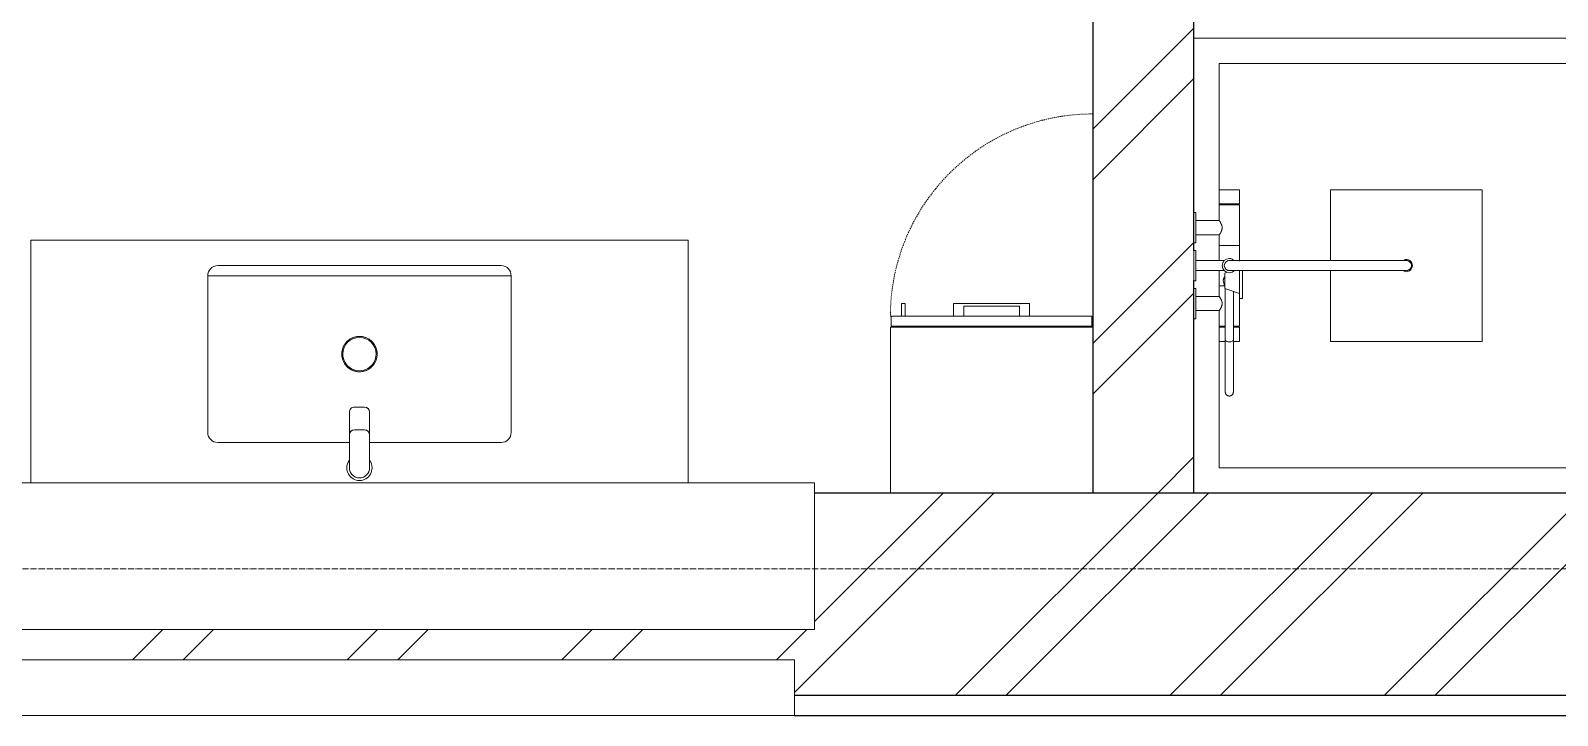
# Model space of a CAD drawing. Header units: millimetres. Extents: x -5016 to 23572, y 233981 to 377995.
# Drawn here: x 13500 to 16519, y 306010 to 307365 of the extents above; entities that cross this region are included whole.
import ezdxf

# ---------------------------------------------------------------- set-up
doc = ezdxf.new("R2010")
doc.units = ezdxf.units.MM
doc.linetypes.add('Осевая 12-2-2', pattern=[16, 12, -2, 0, -2])
doc.linetypes.add('Сверху', pattern=[3.96875, 2.38125, -1.5875])
for name, color, linetype, lineweight in [('A-GLAZ', 8, 'Continuous', 13), ('A-WALL', 8, 'Continuous', 13), ('A-WALL-PATT', 8, 'Continuous', 13), ('I-FURN', 9, 'Continuous', 13), ('P-SANR-FIXT', 9, 'Continuous', 13), ('S-GRID', 8, 'Continuous', 13), ('АР_подложка', 8, 'Continuous', 13)]:
    doc.layers.add(name, color=color, linetype=linetype, lineweight=lineweight)
pattern_1 = [(45, (0, 0), (-212.132, 212.132), []), (45, (0, 100), (-212.132, 212.132), [])]

# ---------------------------------------------------------------- blocks, each defined once
blk = doc.blocks.new('INT 04 Душевая кабина - INT 04 Душевая кабина-1564509-Этаж 2 - План кровли')
at = {"layer": 'P-SANR-FIXT'}
for p, q in [((1600, 400), (-400, 400)), ((-400, 400), (-400, -400)), ((1600, 150), (1600, 400)), ((-354.7, 354.7), (-365, 365)), ((-305.3, 354.7), (-295, 365)), ((-354.7, 305.3), (-365, 295)), ((-305.3, 305.3), (-295, 295)), ((1600, 120), (1600, 122)), ((1600, -122), (1600, -120)), ((1600, -400), (1600, -150)), ((-400, -400), (1600, -400)), ((1650, -450), (-450, -450))]:
    blk.add_line(p, q, dxfattribs=at)
at = {"layer": 'P-SANR-FIXT', "flags": 128}
for points in [[(-295, 330), (-295, 331.4), (-295.1, 332.8), (-295.3, 334.2), (-295.4, 335.6), (-295.7, 337), (-296, 338.3), (-296.4, 339.7), (-296.8, 341), (-297.2, 342.3), (-297.8, 343.6), (-298.3, 344.9), (-299, 346.2), (-299.6, 347.4), (-300.3, 348.6), (-301.1, 349.8), (-301.9, 350.9), (-302.8, 352), (-303.7, 353.1), (-304.6, 354.1), (-305.6, 355.1), (-306.6, 356.1), (-307.7, 357), (-308.8, 357.8), (-309.9, 358.7), (-311.1, 359.5), (-312.3, 360.2), (-313.5, 360.9), (-314.8, 361.5), (-316, 362.1), (-317.3, 362.6), (-318.6, 363.1), (-320, 363.5), (-321.3, 363.9), (-322.7, 364.2), (-324.1, 364.5), (-325.4, 364.7), (-326.8, 364.9), (-328.2, 365), (-329.6, 365), (-331, 365), (-332.4, 364.9), (-333.8, 364.8), (-335.2, 364.6), (-336.6, 364.4), (-338, 364.1), (-339.3, 363.7), (-340.7, 363.3), (-342, 362.9), (-343.3, 362.4), (-344.6, 361.8), (-345.8, 361.2), (-347.1, 360.6), (-348.3, 359.9), (-349.4, 359.1), (-350.6, 358.3), (-351.7, 357.5), (-352.8, 356.6), (-353.8, 355.6), (-354.8, 354.7), (-355.8, 353.6), (-356.7, 352.6), (-357.6, 351.5), (-358.5, 350.4), (-359.2, 349.2), (-360, 348), (-360.7, 346.8), (-361.3, 345.6), (-361.9, 344.3), (-362.5, 343), (-363, 341.7), (-363.4, 340.4), (-363.8, 339.1), (-364.1, 337.7), (-364.4, 336.3), (-364.6, 334.9), (-364.8, 333.5), (-364.9, 332.2), (-365, 330.8), (-365, 330)], [(-365, 330), (-365, 328.6), (-364.9, 327.2), (-364.7, 325.8), (-364.6, 324.4), (-364.3, 323), (-364, 321.7), (-363.6, 320.3), (-363.2, 319), (-362.8, 317.7), (-362.2, 316.4), (-361.7, 315.1), (-361, 313.8), (-360.4, 312.6), (-359.7, 311.4), (-358.9, 310.2), (-358.1, 309.1), (-357.2, 308), (-356.3, 306.9), (-355.4, 305.9), (-354.4, 304.9), (-353.4, 303.9), (-352.3, 303), (-351.2, 302.2), (-350.1, 301.3), (-348.9, 300.5), (-347.7, 299.8), (-346.5, 299.1), (-345.2, 298.5), (-344, 297.9), (-342.7, 297.4), (-341.4, 296.9), (-340, 296.5), (-338.7, 296.1), (-337.3, 295.8), (-335.9, 295.5), (-334.6, 295.3), (-333.2, 295.1), (-331.8, 295), (-330.4, 295), (-329, 295), (-327.6, 295.1), (-326.2, 295.2), (-324.8, 295.4), (-323.4, 295.6), (-322, 295.9), (-320.7, 296.3), (-319.3, 296.7), (-318, 297.1), (-316.7, 297.6), (-315.4, 298.2), (-314.2, 298.8), (-312.9, 299.4), (-311.7, 300.1), (-310.6, 300.9), (-309.4, 301.7), (-308.3, 302.5), (-307.2, 303.4), (-306.2, 304.4), (-305.2, 305.3), (-304.2, 306.4), (-303.3, 307.4), (-302.4, 308.5), (-301.5, 309.6), (-300.8, 310.8), (-300, 312), (-299.3, 313.2), (-298.7, 314.4), (-298.1, 315.7), (-297.5, 317), (-297, 318.3), (-296.6, 319.6), (-296.2, 320.9), (-295.9, 322.3), (-295.6, 323.7), (-295.4, 325.1), (-295.2, 326.5), (-295.1, 327.8), (-295, 329.2), (-295, 330)]]:
    blk.add_lwpolyline(points, dxfattribs=at)
at = {"layer": 'P-SANR-FIXT'}
for radius, start, end in [(35, 0, 180), (33, 0, 180), (35, 180, 0), (33, 180, 0)]:
    blk.add_arc((-330, 330), radius, start, end, dxfattribs=at)
blk = doc.blocks.new('INT 04 Душевая система наружного монтажа - INT 04 Душевая система наружного монтажа-1628400-Этаж 2 - План кровли')
at = {"layer": 'P-SANR-FIXT'}
for p, q in [((150, 570), (-150, 570)), ((-150, 570), (-150, 270)), ((150, 270), (150, 570)), ((-10, 360), (-10, 130)), ((10, 130), (10, 360)), ((-150, 270), (-9.7, 270)), ((9.7, 270), (150, 270)), ((9.3, 96), (61, 96)), ((65, 96), (61, 96)), ((65, 96), (63, 96)), ((65, 90), (65, 96)), ((-122, 90), (-150, 90)), ((-150, 90), (-150, 70)), ((-150, 70), (-150, 50)), ((-122, 90), (-122, 70)), ((-120, 88), (-122, 88)), ((-122, 70), (-122, 50)), ((-40.6, 90), (-120, 90)), ((-120, 90), (-120, 70)), ((-120, 70), (-120, 50)), ((-9, 90), (-40, 90)), ((-40, 90), (-40, 70)), ((-40, 70), (-40, 50)), ((61, 90), (9.5, 90)), ((13.3, 66), (15, 61.2)), ((15, 61.2), (45, 61.2)), ((45, 61.2), (55, 90)), ((61, 90), (65, 90)), ((63, 90), (65, 90)), ((120, 90), (63, 90)), ((120, 90), (120, 78.4)), ((122, 88), (120, 88)), ((120, 61.6), (120, 50)), ((150, 90), (122, 90)), ((122, 90), (122, 78.4)), ((122, 61.6), (122, 50)), ((150, 78.6), (150, 90)), ((150, 50), (150, 61.4)), ((-150, 50), (-122, 50)), ((-122, 52), (-120, 52)), ((-120, 50), (-89, 50)), ((-89, 50), (-89, 4)), ((-61, 50), (-40.6, 50)), ((-61, 4), (-61, 50)), ((-40, 50), (-9.9, 50)), ((-10, 60.2), (-10, 4)), ((9.9, 50), (40, 50)), ((10, 4), (10, 60.2)), ((36.6, 60), (40, 60)), ((40, 60), (36.6, 60)), ((40, 60), (40, 57.8)), ((40, 60), (40, 50)), ((40, 50), (61, 50)), ((61, 50), (61, 4)), ((89, 50), (120, 50)), ((89, 4), (89, 50)), ((120, 52), (122, 52)), ((122, 50), (150, 50)), ((-105, 4), (-105, 0)), ((-45, 4), (-105, 4)), ((-104, 4), (-105, 4)), ((-45, 4), (-46, 4)), ((-45, 0), (-45, 4)), ((-30, 4), (-30, 0)), ((30, 4), (-30, 4)), ((-29, 4), (-30, 4)), ((-30, 0), (-29, 0)), ((-30, 0), (30, 0)), ((30, 4), (29, 4)), ((29, 0), (30, 0)), ((30, 0), (30, 4)), ((45, 4), (45, 0)), ((105, 4), (45, 4)), ((46, 4), (45, 4)), ((105, 4), (104, 4)), ((105, 0), (105, 4))]:
    blk.add_line(p, q, dxfattribs=at)
at = {"layer": 'P-SANR-FIXT', "flags": 128}
for points in [[(-10, 420), (-10, 420), (-10, 419.8), (-10, 419.6), (-10, 419.2), (-10, 418.8), (-10, 418.3), (-10, 417.7), (-10, 417), (-10, 416.2), (-10, 415.3), (-10, 414.3), (-10, 413.2), (-10, 412.1), (-10, 410.8), (-10, 409.5), (-10, 408.1), (-10, 406.7), (-10, 405.1), (-10, 403.5), (-10, 401.8), (-10, 400), (-10, 398.2), (-10, 396.3), (-10, 394.4), (-10, 392.4), (-10, 390.4), (-10, 388.3), (-10, 386.1), (-10, 384), (-10, 381.7), (-10, 379.5), (-10, 377.2), (-10, 374.9), (-10, 372.6), (-10, 370.2), (-10, 367.8), (-10, 365.4), (-10, 363), (-10, 360.6), (-10, 360)], [(10, 360), (10, 362.4), (10, 364.8), (10, 367.2), (10, 369.6), (10, 371.9), (10, 374.3), (10, 376.6), (10, 378.9), (10, 381.1), (10, 383.4), (10, 385.6), (10, 387.7), (10, 389.8), (10, 391.9), (10, 393.9), (10, 395.8), (10, 397.7), (10, 399.6), (10, 401.3), (10, 403), (10, 404.7), (10, 406.2), (10, 407.7), (10, 409.2), (10, 410.5), (10, 411.7), (10, 412.9), (10, 414), (10, 415), (10, 415.9), (10, 416.7), (10, 417.5), (10, 418.1), (10, 418.7), (10, 419.1), (10, 419.5), (10, 419.8), (10, 419.9), (10, 420), (10, 420)], [(-10, 130), (-10, 127.6), (-10, 125.2), (-10, 122.8), (-10, 120.4), (-10, 118.1), (-10, 115.7), (-10, 113.4), (-10, 111.1), (-10, 108.9), (-10, 106.6), (-10, 104.4), (-10, 102.3), (-10, 100.2), (-10, 98.1), (-10, 96.1), (-10, 94.2), (-10, 92.3), (-10, 90.4), (-10, 88.7), (-10, 87), (-10, 85.3), (-10, 83.8), (-10, 82.3), (-10, 80.8), (-10, 79.5), (-10, 78.3), (-10, 77.1), (-10, 76), (-10, 75), (-10, 74.1), (-10, 73.3), (-10, 72.5), (-10, 71.9), (-10, 71.3), (-10, 70.9), (-10, 70.5), (-10, 70.2), (-10, 70.1), (-10, 70), (-10, 70)], [(10, 70), (10, 70), (10, 70.2), (10, 70.4), (10, 70.8), (10, 71.2), (10, 71.7), (10, 72.3), (10, 73), (10, 73.8), (10, 74.7), (10, 75.7), (10, 76.8), (10, 77.9), (10, 79.2), (10, 80.5), (10, 81.9), (10, 83.3), (10, 84.9), (10, 86.5), (10, 88.2), (10, 90), (10, 91.8), (10, 93.7), (10, 95.6), (10, 97.6), (10, 99.6), (10, 101.7), (10, 103.9), (10, 106), (10, 108.3), (10, 110.5), (10, 112.8), (10, 115.1), (10, 117.4), (10, 119.8), (10, 122.2), (10, 124.6), (10, 127), (10, 129.4), (10, 130)], [(147, 62), (139.3, 62), (131.8, 62), (124.5, 62), (117.4, 62), (110.5, 62), (103.8, 62), (97.4, 62), (91.2, 62), (85.3, 62), (79.6, 62), (74.2, 62), (69, 62), (64.2, 62), (59.6, 62), (55.4, 62), (51.4, 62), (47.8, 62), (45.3, 62)], [(50.9, 78), (54.8, 78), (59, 78), (63.5, 78), (68.3, 78), (73.3, 78), (78.7, 78), (84.4, 78), (90.3, 78), (96.4, 78), (102.8, 78), (109.5, 78), (116.3, 78), (123.4, 78), (130.7, 78), (138.1, 78), (145.8, 78), (147, 78)], [(250, 78), (249.8, 78), (249.3, 78), (248.4, 78), (247.2, 78), (245.6, 78), (243.7, 78), (241.4, 78), (238.8, 78), (235.9, 78), (232.7, 78), (229.1, 78), (225.2, 78), (220.9, 78), (216.4, 78), (211.6, 78), (206.5, 78), (201.1, 78), (195.5, 78), (189.5, 78), (183.3, 78), (176.9, 78), (170.3, 78), (163.4, 78), (156.3, 78), (149, 78), (147, 78)], [(147, 62), (154.3, 62), (161.5, 62), (168.4, 62), (175.2, 62), (181.6, 62), (187.9, 62), (193.9, 62), (199.6, 62), (205.1, 62), (210.3, 62), (215.2, 62), (219.8, 62), (224.1, 62), (228.1, 62), (231.7, 62), (235.1, 62), (238.1, 62), (240.8, 62), (243.1, 62), (245.1, 62), (246.8, 62), (248.1, 62), (249.1, 62), (249.7, 62), (250, 62), (250, 62)], [(245.7, 78), (246.9, 78), (247.9, 78), (248.7, 78), (249.4, 78), (249.8, 78), (250, 78), (250, 78)], [(250, 62), (249.9, 62), (249.6, 62), (249.1, 62), (248.4, 62), (247.5, 62), (246.4, 62)], [(250, 78), (250.3, 78), (250.6, 78), (251, 77.9), (251.3, 77.9), (251.6, 77.8), (251.9, 77.8), (252.2, 77.7), (252.5, 77.6), (252.8, 77.5), (253.1, 77.4), (253.4, 77.2), (253.7, 77.1), (254, 76.9), (254.2, 76.8), (254.5, 76.6), (254.8, 76.4), (255, 76.2), (255.3, 76), (255.5, 75.8), (255.7, 75.6), (256, 75.3), (256.2, 75.1), (256.4, 74.8), (256.6, 74.6), (256.7, 74.3), (256.9, 74), (257.1, 73.8), (257.2, 73.5), (257.3, 73.2), (257.5, 72.9), (257.6, 72.6), (257.7, 72.3), (257.7, 72), (257.8, 71.7), (257.9, 71.4), (257.9, 71), (258, 70.7), (258, 70.4), (258, 70.1), (258, 69.8), (258, 69.4), (258, 69.1), (257.9, 68.8), (257.9, 68.5), (257.8, 68.2), (257.7, 67.9), (257.6, 67.6), (257.5, 67.3), (257.4, 67), (257.3, 66.7), (257.1, 66.4), (257, 66.1), (256.8, 65.8), (256.7, 65.6), (256.5, 65.3), (256.3, 65), (256.1, 64.8), (255.9, 64.6), (255.6, 64.3), (255.4, 64.1), (255.2, 63.9), (254.9, 63.7), (254.7, 63.5), (254.4, 63.3), (254.1, 63.1), (253.8, 63), (253.6, 62.8), (253.3, 62.7), (253, 62.6), (252.7, 62.5), (252.4, 62.4), (252.1, 62.3), (251.8, 62.2), (251.4, 62.1), (251.1, 62.1), (250.8, 62), (250.5, 62), (250.2, 62), (250, 62)]]:
    blk.add_lwpolyline(points, dxfattribs=at)
at = {"layer": 'P-SANR-FIXT'}
for centre, radius, start, end in [((0, 420), 12, 90, 200.6681), ((0, 420), 10, 0, 180), ((0, 420), 10, 135, 180), ((0, 420), 10, 90, 105), ((0, 420), 12, 331.215, 90), ((0, 420), 10, 75, 90), ((0, 420), 10, 0, 45), ((0, 70), 14, 135, 180), ((0, 70), 14, 180, 360), ((0, 70), 10, 180, 360), ((0, 70), 10, 180, 225), ((0, 70), 10, 330, 25.92), ((0, 70), 14, 360, 45), ((30, 70), 12, 227.5246, 270), ((30, 70), 12, 270, 312.4754), ((250, 70), 8, 270, 90), ((0, 70), 10, 255, 270), ((0, 70), 10, 270, 285)]:
    blk.add_arc(centre, radius, start, end, dxfattribs=at)
for points, knots in [([(147, 62), (147.4, 62), (148.4, 62.3), (149.6, 63.7), (150.5, 65.9), (151, 68.6), (151, 71.4), (150.4, 74.5), (149.1, 77.3), (147.7, 78), (147, 78)], [0, 0, 0, 0, 0.111111, 0.222222, 0.333333, 0.444444, 0.555556, 0.666667, 0.833333, 1, 1, 1, 1]), ([(-89, 50), (-89, 50), (-88.8, 50.1), (-88.2, 50.6), (-87.1, 51.3), (-85.7, 52.2), (-84.3, 53), (-83.1, 53.6), (-82.2, 54), (-81.5, 54.3), (-80.8, 54.6), (-79.5, 55.1), (-78.1, 55.4), (-76.9, 55.6), (-76.1, 55.7), (-75, 55.7), (-73.7, 55.7), (-72.5, 55.5), (-71.3, 55.3), (-70.1, 54.9), (-69.2, 54.6), (-68.5, 54.3), (-67.8, 54), (-66.9, 53.6), (-65.7, 53), (-64.3, 52.2), (-62.9, 51.3), (-61.8, 50.6), (-61.2, 50.1), (-61, 50), (-61, 50)], [0, 0, 0, 0, 0.055556, 0.111111, 0.166667, 0.222222, 0.277778, 0.305556, 0.333333, 0.347222, 0.361111, 0.388889, 0.444444, 0.458333, 0.472222, 0.5, 0.527778, 0.555556, 0.583333, 0.611111, 0.638889, 0.652778, 0.666667, 0.694444, 0.722222, 0.777778, 0.833333, 0.888889, 0.944444, 1, 1, 1, 1]), ([(-5.1, 57), (-5.3, 57), (-5.6, 57.2), (-6.1, 57.4), (-6.4, 57.5), (-6.4, 57.6)], [0.66666667, 0.66666667, 0.66666667, 0.66666667, 0.6875, 0.70833333, 0.72064687, 0.72064687, 0.72064687, 0.72064687]), ([(6.5, 57.6), (6.3, 57.5), (5.9, 57.3), (5.5, 57.1), (5.2, 57), (5.1, 57)], [0.27777778, 0.27777778, 0.27777778, 0.27777778, 0.30555556, 0.31944444, 0.33333333, 0.33333333, 0.33333333, 0.33333333]), ([(9.4, 59.6), (9.3, 59.6), (9.2, 59.5), (9, 59.3), (8.6, 59), (8.3, 58.7), (8, 58.5), (7.8, 58.4), (7.7, 58.3), (7.7, 58.3)], [0.1111111, 0.1111111, 0.1111111, 0.1111111, 0.125, 0.1388889, 0.1666667, 0.1944444, 0.2083333, 0.2152778, 0.2222222, 0.2222222, 0.2222222, 0.2222222]), ([(29.8, 58), (29.3, 58), (28.3, 58.1), (27.1, 58.3), (26.2, 58.6), (25.3, 58.9), (24.7, 59.2), (24.3, 59.5)], [0.2777778, 0.2777778, 0.2777778, 0.2777778, 0.3333333, 0.3888889, 0.4166667, 0.4444444, 0.4982305, 0.4982305, 0.4982305, 0.4982305]), ([(61, 50), (61, 50), (61.2, 50.1), (61.8, 50.6), (62.9, 51.3), (64.3, 52.2), (65.7, 53), (66.9, 53.6), (67.8, 54), (68.5, 54.3), (69.2, 54.6), (70.5, 55.1), (71.9, 55.4), (73.1, 55.6), (73.9, 55.7), (75, 55.7), (76.3, 55.7), (77.5, 55.5), (78.7, 55.3), (79.9, 54.9), (80.8, 54.6), (81.5, 54.3), (82.2, 54), (83.1, 53.6), (84.3, 53), (85.7, 52.2), (87.1, 51.3), (88.2, 50.6), (88.8, 50.1), (89, 50), (89, 50)], [0, 0, 0, 0, 0.055556, 0.111111, 0.166667, 0.222222, 0.277778, 0.305556, 0.333333, 0.347222, 0.361111, 0.388889, 0.444444, 0.458333, 0.472222, 0.5, 0.527778, 0.555556, 0.583333, 0.611111, 0.638889, 0.652778, 0.666667, 0.694444, 0.722222, 0.777778, 0.833333, 0.888889, 0.944444, 1, 1, 1, 1])]:
    blk.add_open_spline(points, degree=3, knots=knots, dxfattribs=at)
for points in [[(28.3, 58.1), (28.8, 58.1), (29.3, 58), (29.8, 58)], [(34.1, 58.7), (35, 59), (35.8, 59.4), (36.6, 60)], [(36.6, 60), (35.8, 59.4), (35, 59), (34.1, 58.7)]]:
    blk.add_open_spline(points, degree=3, dxfattribs=at)
blk = doc.blocks.new('INT 16 Тумба с раковиной - INT 16 Тумба с раковиной 2-1628287-Этаж 2 - План кровли')
at = {"layer": 'I-FURN'}
blk.add_line((-800, -180), (-200, -180), dxfattribs=at)
blk = doc.blocks.new('INT 16 Смеситель - INT 16 Смеситель-1566569-Этаж 2 - План кровли')
at = {"layer": 'P-SANR-FIXT'}
for p, q in [((-20, 0), (-20, -65)), ((20, -65), (20, 0)), ((-20, -65), (-20, -110)), ((-10, -75), (10, -75)), ((20, -110), (20, -65)), ((-10, -120), (10, -120))]:
    blk.add_line(p, q, dxfattribs=at)
for centre, radius, start, end in [((0, 0), 25, 360, 180), ((0, 0), 25, 180, 216.232), ((0, 0), 20, 90, 180), ((0, 0), 20, 143.7312, 165), ((0, 0), 20, 143.7312, 165), ((0, 0), 20, 90, 113.3697), ((0, 0), 20, 66.6303, 113.3697), ((0, 0), 20, 360, 90), ((0, 0), 20, 66.6303, 90), ((0, 0), 20, 30, 50.4689), ((0, 0), 20, 30, 50.4689), ((0, 0), 25, 323.768, 360), ((-10, -65), 10, 180, 270), ((-10, -65), 10, 180, 255), ((10, -65), 10, 270, 360), ((10, -65), 10, 285, 330), ((-10, -110), 10, 180, 270), ((-10, -110), 10, 180, 255), ((10, -110), 10, 270, 0), ((10, -110), 10, 315, 0)]:
    blk.add_arc(centre, radius, start, end, dxfattribs=at)
blk = doc.blocks.new('INT 16 Раковина - INT 16 Раковина-V2-Этаж 2 - План кровли')
at = {"layer": 'P-SANR-FIXT'}
for p, q in [((-650, -225), (-650, 255)), ((650, 255), (650, -225)), ((-300, 155), (-300, -155)), ((-20, 175), (-280, 175)), ((280, 175), (20, 175)), ((300, -155), (300, 155)), ((-280, -175), (280, -175)), ((650, -225), (-650, -225))]:
    blk.add_line(p, q, dxfattribs=at)
at = {"layer": 'P-SANR-FIXT', "flags": 128}
for points in [[(35, 0), (35, 1.4), (34.9, 2.8), (34.7, 4.2), (34.6, 5.6), (34.3, 7), (34, 8.3), (33.6, 9.7), (33.2, 11), (32.8, 12.3), (32.2, 13.6), (31.7, 14.9), (31, 16.2), (30.4, 17.4), (29.7, 18.6), (28.9, 19.8), (28.1, 20.9), (27.2, 22), (26.3, 23.1), (25.4, 24.1), (24.4, 25.1), (23.4, 26.1), (22.3, 27), (21.2, 27.8), (20.1, 28.7), (18.9, 29.5), (17.7, 30.2), (16.5, 30.9), (15.2, 31.5), (14, 32.1), (12.7, 32.6), (11.4, 33.1), (10, 33.5), (8.7, 33.9), (7.3, 34.2), (5.9, 34.5), (4.6, 34.7), (3.2, 34.9), (1.8, 35), (0.4, 35), (-1, 35), (-2.4, 34.9), (-3.8, 34.8), (-5.2, 34.6), (-6.6, 34.4), (-8, 34.1), (-9.3, 33.7), (-10.7, 33.3), (-12, 32.9), (-13.3, 32.4), (-14.6, 31.8), (-15.8, 31.2), (-17.1, 30.6), (-18.3, 29.9), (-19.4, 29.1), (-20.6, 28.3), (-21.7, 27.5), (-22.8, 26.6), (-23.8, 25.6), (-24.8, 24.7), (-25.8, 23.6), (-26.7, 22.6), (-27.6, 21.5), (-28.5, 20.4), (-29.2, 19.2), (-30, 18), (-30.7, 16.8), (-31.3, 15.6), (-31.9, 14.3), (-32.5, 13), (-33, 11.7), (-33.4, 10.4), (-33.8, 9.1), (-34.1, 7.7), (-34.4, 6.3), (-34.6, 4.9), (-34.8, 3.5), (-34.9, 2.2), (-35, 0.8), (-35, 0)], [(-35, 0), (-35, -1.4), (-34.9, -2.8), (-34.7, -4.2), (-34.6, -5.6), (-34.3, -7), (-34, -8.3), (-33.6, -9.7), (-33.2, -11), (-32.8, -12.3), (-32.2, -13.6), (-31.7, -14.9), (-31, -16.2), (-30.4, -17.4), (-29.7, -18.6), (-28.9, -19.8), (-28.1, -20.9), (-27.2, -22), (-26.3, -23.1), (-25.4, -24.1), (-24.4, -25.1), (-23.4, -26.1), (-22.3, -27), (-21.2, -27.8), (-20.1, -28.7), (-18.9, -29.5), (-17.7, -30.2), (-16.5, -30.9), (-15.2, -31.5), (-14, -32.1), (-12.7, -32.6), (-11.4, -33.1), (-10, -33.5), (-8.7, -33.9), (-7.3, -34.2), (-5.9, -34.5), (-4.6, -34.7), (-3.2, -34.9), (-1.8, -35), (-0.4, -35), (1, -35), (2.4, -34.9), (3.8, -34.8), (5.2, -34.6), (6.6, -34.4), (8, -34.1), (9.3, -33.7), (10.7, -33.3), (12, -32.9), (13.3, -32.4), (14.6, -31.8), (15.8, -31.2), (17.1, -30.6), (18.3, -29.9), (19.4, -29.1), (20.6, -28.3), (21.7, -27.5), (22.8, -26.6), (23.8, -25.6), (24.8, -24.7), (25.8, -23.6), (26.7, -22.6), (27.6, -21.5), (28.5, -20.4), (29.2, -19.2), (30, -18), (30.7, -16.8), (31.3, -15.6), (31.9, -14.3), (32.5, -13), (33, -11.7), (33.4, -10.4), (33.8, -9.1), (34.1, -7.7), (34.4, -6.3), (34.6, -4.9), (34.8, -3.5), (34.9, -2.2), (35, -0.8), (35, 0)]]:
    blk.add_lwpolyline(points, dxfattribs=at)
at = {"layer": 'P-SANR-FIXT'}
for centre, radius, start, end in [((-280, 155), 20, 90, 180), ((280, 155), 20, 0, 90), ((0, 0), 35, 0, 180), ((0, 0), 33, 360, 180), ((0, 0), 35, 180, 0), ((0, 0), 33, 180, 360), ((-280, -155), 20, 180, 270), ((280, -155), 20, 270, 0)]:
    blk.add_arc(centre, radius, start, end, dxfattribs=at)
blk = doc.blocks.new('INT 20 Подоконник - Подоконник внутри-1566579-Этаж 2 - План кровли')
at = {"layer": 'A-GLAZ'}
for p, q in [((850, 0), (-950, 0)), ((-950, 0), (-950, -280)), ((850, -280), (850, 0)), ((-950, -280), (-950, -290)), ((-950, -290), (850, -290)), ((850, -290), (850, -280))]:
    blk.add_line(p, q, dxfattribs=at)
blk = doc.blocks.new('INT 20 Подоконник - Подоконник снаружи-1566581-Этаж 2 - План кровли')
at = {"layer": 'A-GLAZ'}
for p, q in [((810, 110), (-910, 110)), ((-910, 110), (-910, 100)), ((-910, 100), (-910, 0)), ((810, 100), (810, 110)), ((810, 0), (810, 100)), ((-910, 0), (810, 0))]:
    blk.add_line(p, q, dxfattribs=at)
blk = doc.blocks.new('INT 18 Книжный шкаф - INT 18 Книжный шкаф-1564555-Этаж 2 - План кровли')
at = {"layer": 'I-FURN'}
for p, q in [((-200, 200), (-200, -128)), ((200, 200), (-200, 200)), ((200, -128), (200, 200)), ((-200, -128), (200, -128)), ((-198.5, -130), (198.5, -130)), ((-198.5, -130), (-198.5, -150)), ((198.5, -150), (-198.5, -150)), ((-75, -150), (-75, -175)), ((-55, -170), (-55, -150)), ((55, -150), (55, -170)), ((75, -175), (75, -150)), ((170.75, -175), (170.75, -150)), ((177.75, -150), (177.75, -175)), ((198.5, -130), (198.5, -150)), ((-75, -175), (75, -175)), ((55, -170), (-55, -170)), ((177.75, -175), (170.75, -175))]:
    blk.add_line(p, q, dxfattribs=at)
at = {"layer": 'I-FURN', "color": 8, "linetype": 'Сверху', "true_color": 0x808080}
blk.add_line((-200, -150), (-200, -550), dxfattribs=at)
at = {"layer": 'I-FURN', "linetype": 'Сверху'}
blk.add_line((198.5, -150), (200, -150), dxfattribs=at)
blk.add_line((198.5, -150), (200, -150), dxfattribs=at)
at = {"layer": 'I-FURN', "color": 8, "linetype": 'Сверху', "true_color": 0x808080}
blk.add_arc((-200, -150), 400, 270, 360, dxfattribs=at)
blk = doc.blocks.new('АР_k2roof1')
at = {"layer": 'A-WALL-PATT', "lineweight": 9}
h = blk.add_hatch(dxfattribs=at)
h.set_pattern_fill('FP_1', color=256, style=0, pattern_type=2)
h.set_pattern_definition(pattern_1)
h.paths.add_polyline_path([(17968.2, 11122.6), (17968.2, 13422.6), (17768.2, 13422.6), (17768.2, 11122.6), (17842.8, 11122.6)])
h = blk.add_hatch(dxfattribs=at)
h.set_pattern_fill('FP_1', color=256, style=0, pattern_type=2)
h.set_pattern_definition(pattern_1)
h.paths.add_polyline_path([(22368.2, 10722.6), (22368.2, 11122.6), (21968.2, 11122.6), (21968.2, 10852.6), (20168.2, 10852.6), (20168.2, 11122.6), (17218.2, 11122.6), (17218.2, 10852.6), (15418.2, 10852.6), (15418.2, 11122.6), (14968.2, 11122.6), (14968.2, 10722.6), (15458.2, 10722.6), (15458.2, 10792.6), (17178.2, 10792.6), (17178.2, 10722.6), (20208.2, 10722.6), (20208.2, 10792.6), (21928.2, 10792.6), (21928.2, 10722.6)])
at = {"layer": 'A-WALL', "lineweight": 25}
for p, q in [((17768.2, 13422.6), (17768.2, 11122.6)), ((17968.2, 11601.6), (17968.2, 13422.6)), ((17968.2, 11122.6), (17968.2, 11543.7)), ((20168.2, 11122.6), (17218.2, 11122.6)), ((17178.2, 10722.6), (20208.2, 10722.6)), ((17178.2, 10682.6), (20208.2, 10682.6))]:
    blk.add_line(p, q, dxfattribs=at)
at = {"layer": 'S-GRID', "color": 251, "linetype": 'Осевая 12-2-2', "true_color": 0x646464}
blk.add_line((23375.6, 10972.6), (-1176.1, 10972.6), dxfattribs=at)
at = {"layer": 'A-GLAZ', "rotation": 180}
for name, p in [('INT 20 Подоконник - Подоконник внутри-1566579-Этаж 2 - План кровли', (16268.2, 10852.6)), ('INT 20 Подоконник - Подоконник снаружи-1566581-Этаж 2 - План кровли', (16268.2, 10792.6))]:
    blk.add_blockref(name, p, dxfattribs=at)
at = {"layer": 'I-FURN', "rotation": 180}
for name, p in [('INT 18 Книжный шкаф - INT 18 Книжный шкаф-1564555-Этаж 2 - План кровли', (17568, 11322.6)), ('INT 16 Тумба с раковиной - INT 16 Тумба с раковиной 2-1628287-Этаж 2 - План кровли', (15818.2, 11372.6))]:
    blk.add_blockref(name, p, dxfattribs=at)
at = {"layer": 'P-SANR-FIXT'}
for name, p, rotation in [('INT 04 Душевая кабина - INT 04 Душевая кабина-1564509-Этаж 2 - План кровли', (19618.2, 11572.6), 180), ('INT 04 Душевая система наружного монтажа - INT 04 Душевая система наружного монтажа-1628400-Этаж 2 - План кровли', (17968.2, 11572.6), 269.9999999999749), ('INT 16 Раковина - INT 16 Раковина-V2-Этаж 2 - План кровли', (16318.2, 11397.6), 180), ('INT 16 Смеситель - INT 16 Смеситель-1566569-Этаж 2 - План кровли', (16318.2, 11172.6), 180)]:
    blk.add_blockref(name, p, dxfattribs=dict(at, rotation=rotation))

msp = doc.modelspace()

# ---------------------------------------------------------------- block references
at = {"layer": 'АР_подложка'}
msp.add_blockref('АР_k2roof1', (-2168, 295327), dxfattribs=at)

doc.saveas('drawing.dxf')
